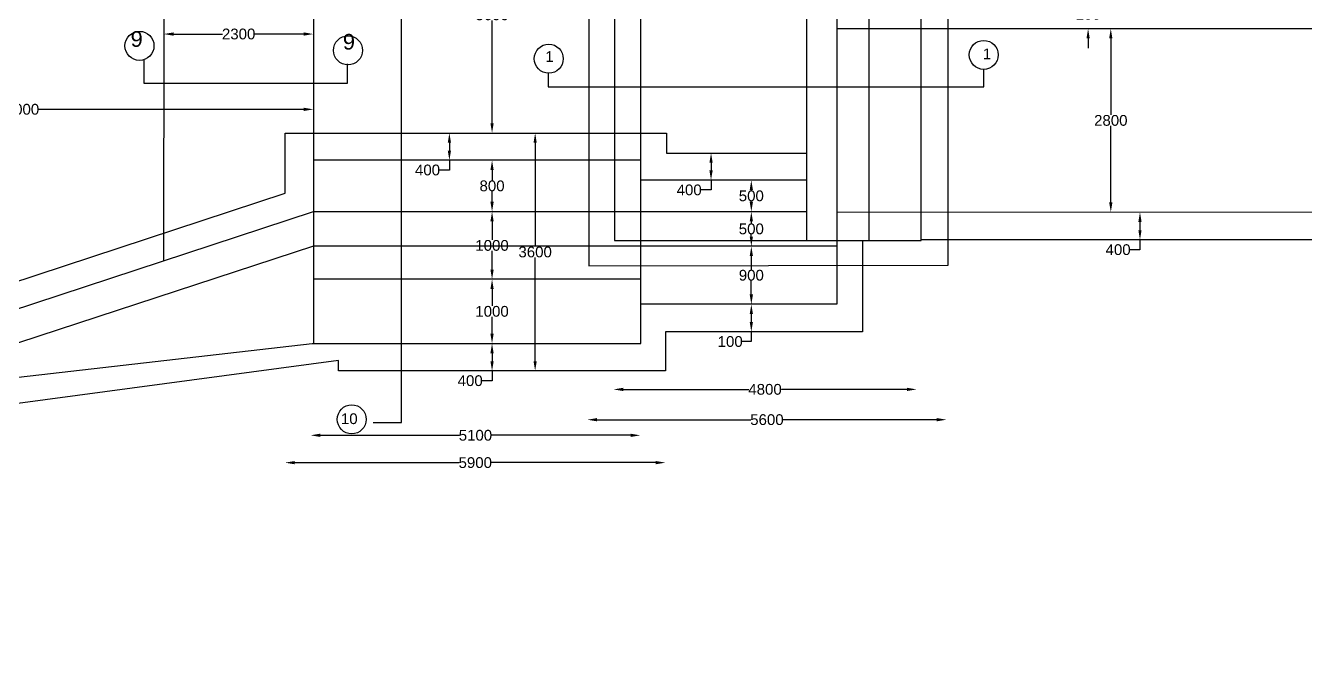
# Model space of a CAD drawing. Header units: inches. Extents: x 3910 to 36465, y 2 to 22749.
# Drawn here: x 9178 to 15726, y 6481 to 9672 of the extents above; entities that cross this region are included whole.
import ezdxf

# ---------------------------------------------------------------- set-up
doc = ezdxf.new("R2010")
doc.units = ezdxf.units.IN
doc.header["$MEASUREMENT"] = 0
doc.layers.add('DIMENSIONS', color=7, linetype='Continuous')
doc.styles.get("Standard").update_dxf_attribs({"font": 'arial.ttf', "height": 55})
doc.dimstyles.get("Standard").update_dxf_attribs({"dimtxt": 55, "dimasz": 50, "dimexe": 0.18, "dimexo": 0.0625, "dimgap": 0.09, "dimtad": 0, "dimtih": 1, "dimtoh": 1, "dimdec": 4, "dimzin": 0, "dimdsep": 46, "dimtxsty": 'Standard', "dimcen": 0.09, "dimse1": 1, "dimse2": 1, "dimadec": 0, "dimazin": 0, "dimtfac": 1, "dimtdec": 4, "dimtofl": 0, "dimtmove": 0, "dimatfit": 3, "dimfxl": 1, "dimtolj": 1, "dimtzin": 0, "dimarcsym": 0})

# ---------------------------------------------------------------- blocks, each defined once
blk = doc.blocks.new('*D65')
at = {"layer": 'Defpoints', "color": 0, "transparency": 16777216}
for p in [(7672.9, 9243.4), (10650.6, 9243.4), (10650.6, 9243.4)]:
    blk.add_point(p, dxfattribs=at)
at = {"layer": 'DIMENSIONS', "color": 0, "lineweight": -2, "transparency": 16777216}
for p, q in [((7722.9, 9243.4), (9079.7, 9243.4)), ((10600.6, 9243.4), (9243.9, 9243.4))]:
    blk.add_line(p, q, dxfattribs=at)
at = {"layer": 'DIMENSIONS', "color": 0, "transparency": 16777216}
for points in [[(7722.9, 9251.8), (7722.9, 9235.1), (7672.9, 9243.4)], [(10600.6, 9251.8), (10600.6, 9235.1), (10650.6, 9243.4)]]:
    blk.add_solid(points, dxfattribs=at)
at = {"layer": 'DIMENSIONS', "color": 0, "transparency": 16777216, "insert": (9161.8, 9243.4), "char_height": 55, "attachment_point": 5}
blk.add_mtext('\\A1;9000', dxfattribs=at)
blk = doc.blocks.new('*D67')
at = {"color": 0, "lineweight": -2, "transparency": 16777216}
for p, q in [((9934.7, 9628.6), (10185.1, 9628.6)), ((10600.6, 9628.6), (10350.3, 9628.6))]:
    blk.add_line(p, q, dxfattribs=at)
at = {"color": 0, "transparency": 16777216}
for points in [[(9934.7, 9637), (9934.7, 9620.3), (9884.7, 9628.6)], [(10600.6, 9637), (10600.6, 9620.3), (10650.6, 9628.6)]]:
    blk.add_solid(points, dxfattribs=at)
at = {"layer": 'Defpoints', "color": 0, "transparency": 16777216}
for p in [(9884.7, 9628.6), (10650.6, 9628.6), (10650.6, 9628.6)]:
    blk.add_point(p, dxfattribs=at)
at = {"color": 0, "transparency": 16777216, "insert": (10267.7, 9628.6), "char_height": 55, "attachment_point": 5}
blk.add_mtext('\\A1;2300', dxfattribs=at)
blk = doc.blocks.new('*D74')
at = {"layer": 'Defpoints', "color": 0, "transparency": 16777216}
for p in [(14722.1, 9793.7), (14613.8, 9656.1), (14722.1, 9656.1)]:
    blk.add_point(p, dxfattribs=at)
at = {"layer": 'DIMENSIONS', "color": 0, "lineweight": -2, "transparency": 16777216}
for p, q in [((14613.8, 9843.7), (14613.8, 9893.7)), ((14613.8, 9606.1), (14613.8, 9556.1))]:
    blk.add_line(p, q, dxfattribs=at)
at = {"layer": 'DIMENSIONS', "color": 0, "transparency": 16777216}
for points in [[(14605.5, 9843.7), (14622.2, 9843.7), (14613.8, 9793.7)], [(14605.5, 9606.1), (14622.2, 9606.1), (14613.8, 9656.1)]]:
    blk.add_solid(points, dxfattribs=at)
at = {"layer": 'DIMENSIONS', "color": 0, "transparency": 16777216, "insert": (14613.8, 9729.6), "char_height": 55, "attachment_point": 5}
blk.add_mtext('\\A1;100', dxfattribs=at)
blk = doc.blocks.new('*D75')
at = {"layer": 'Defpoints', "color": 0, "transparency": 16777216}
for p in [(14722.1, 9656.1), (14722.3, 8717), (14729.9, 8717)]:
    blk.add_point(p, dxfattribs=at)
at = {"layer": 'DIMENSIONS', "color": 0, "lineweight": -2, "transparency": 16777216}
for p, q in [((14729.9, 9606.1), (14729.9, 9214.7)), ((14729.9, 8767), (14729.9, 9158.4))]:
    blk.add_line(p, q, dxfattribs=at)
at = {"layer": 'DIMENSIONS', "color": 0, "transparency": 16777216}
for points in [[(14721.5, 9606.1), (14738.2, 9606.1), (14729.9, 9656.1)], [(14721.5, 8767), (14738.2, 8767), (14729.9, 8717)]]:
    blk.add_solid(points, dxfattribs=at)
at = {"layer": 'DIMENSIONS', "color": 0, "transparency": 16777216, "insert": (14729.9, 9186.6), "char_height": 55, "attachment_point": 5}
blk.add_mtext('\\A1;2800', dxfattribs=at)
blk = doc.blocks.new('*D76')
at = {"layer": 'Defpoints', "color": 0, "transparency": 16777216}
for p in [(14722.3, 8717), (14722.3, 8575.4), (14879.1, 8575.4)]:
    blk.add_point(p, dxfattribs=at)
at = {"layer": 'DIMENSIONS', "color": 0, "lineweight": -2, "transparency": 16777216}
for p, q in [((14879.1, 8667), (14879.1, 8625.4)), ((14879.1, 8525.4), (14829.1, 8525.4)), ((14879.1, 8575.4), (14879.1, 8525.4))]:
    blk.add_line(p, q, dxfattribs=at)
at = {"layer": 'DIMENSIONS', "color": 0, "transparency": 16777216}
for points in [[(14870.8, 8667), (14887.4, 8667), (14879.1, 8717)], [(14870.8, 8625.4), (14887.4, 8625.4), (14879.1, 8575.4)]]:
    blk.add_solid(points, dxfattribs=at)
at = {"layer": 'DIMENSIONS', "color": 0, "transparency": 16777216, "insert": (14767.2, 8525.4), "char_height": 55, "attachment_point": 5}
blk.add_mtext('\\A1;400', dxfattribs=at)
blk = doc.blocks.new('*D141')
at = {"layer": 'Defpoints', "color": 0, "transparency": 16777216}
for p in [(10635.5, 7575.9), (12322.9, 7575.9), (12322.9, 7575.9)]:
    blk.add_point(p, dxfattribs=at)
at = {"layer": 'DIMENSIONS', "color": 0, "lineweight": -2, "transparency": 16777216}
for p, q in [((10685.5, 7575.9), (11397.1, 7575.9)), ((12272.9, 7575.9), (11561.3, 7575.9))]:
    blk.add_line(p, q, dxfattribs=at)
at = {"layer": 'DIMENSIONS', "color": 0, "transparency": 16777216}
for points in [[(10685.5, 7584.3), (10685.5, 7567.6), (10635.5, 7575.9)], [(12272.9, 7584.3), (12272.9, 7567.6), (12322.9, 7575.9)]]:
    blk.add_solid(points, dxfattribs=at)
at = {"layer": 'DIMENSIONS', "color": 0, "transparency": 16777216, "insert": (11479.2, 7575.9), "char_height": 55, "attachment_point": 5}
blk.add_mtext('\\A1;5100', dxfattribs=at)
blk = doc.blocks.new('*D142')
at = {"layer": 'Defpoints', "color": 0, "transparency": 16777216}
for p in [(10505, 7438.6), (12451.7, 7436.1), (12451.7, 7436.1)]:
    blk.add_point(p, dxfattribs=at)
at = {"layer": 'DIMENSIONS', "color": 0, "lineweight": -2, "transparency": 16777216}
for p, q in [((10555, 7436.1), (11396.2, 7436.1)), ((12401.7, 7436.1), (11560.5, 7436.1))]:
    blk.add_line(p, q, dxfattribs=at)
at = {"layer": 'DIMENSIONS', "color": 0, "transparency": 16777216}
for points in [[(10555, 7444.5), (10555, 7427.8), (10505, 7436.1)], [(12401.7, 7444.5), (12401.7, 7427.8), (12451.7, 7436.1)]]:
    blk.add_solid(points, dxfattribs=at)
at = {"layer": 'DIMENSIONS', "color": 0, "transparency": 16777216, "insert": (11478.3, 7436.1), "char_height": 55, "attachment_point": 5}
blk.add_mtext('\\A1;5900', dxfattribs=at)
blk = doc.blocks.new('*D143')
at = {"layer": 'Defpoints', "color": 0, "transparency": 16777216}
for p in [(12185.2, 7817.5), (13736.8, 7810.9), (13736.8, 7810.8)]:
    blk.add_point(p, dxfattribs=at)
at = {"layer": 'DIMENSIONS', "color": 0, "lineweight": -2, "transparency": 16777216}
for p, q in [((12235.2, 7810.8), (12877.8, 7810.8)), ((13686.8, 7810.8), (13044.3, 7810.8))]:
    blk.add_line(p, q, dxfattribs=at)
at = {"layer": 'DIMENSIONS', "color": 0, "transparency": 16777216}
for points in [[(12235.2, 7819.1), (12235.2, 7802.5), (12185.2, 7810.8)], [(13686.8, 7819.1), (13686.8, 7802.5), (13736.8, 7810.8)]]:
    blk.add_solid(points, dxfattribs=at)
at = {"layer": 'DIMENSIONS', "color": 0, "transparency": 16777216, "insert": (12961, 7810.8), "char_height": 55, "attachment_point": 5}
blk.add_mtext('\\A1;4800', dxfattribs=at)
blk = doc.blocks.new('*D144')
at = {"layer": 'Defpoints', "color": 0, "transparency": 16777216}
for p in [(13889.5, 7663.2), (12051.5, 7655.8), (12051.5, 7655.8)]:
    blk.add_point(p, dxfattribs=at)
at = {"layer": 'DIMENSIONS', "color": 0, "lineweight": -2, "transparency": 16777216}
for p, q in [((12101.5, 7655.8), (12888.4, 7655.8)), ((13839.5, 7655.8), (13052.6, 7655.8))]:
    blk.add_line(p, q, dxfattribs=at)
at = {"layer": 'DIMENSIONS', "color": 0, "transparency": 16777216}
for points in [[(12101.5, 7664.2), (12101.5, 7647.5), (12051.5, 7655.8)], [(13839.5, 7664.2), (13839.5, 7647.5), (13889.5, 7655.8)]]:
    blk.add_solid(points, dxfattribs=at)
at = {"layer": 'DIMENSIONS', "color": 0, "transparency": 16777216, "insert": (12970.5, 7655.8), "char_height": 55, "attachment_point": 5}
blk.add_mtext('\\A1;5600', dxfattribs=at)
blk = doc.blocks.new('*D150')
at = {"layer": 'Defpoints', "color": 0, "transparency": 16777216}
for p in [(11564.2, 10331.3), (11564.2, 9122.3), (11564.2, 9122.3)]:
    blk.add_point(p, dxfattribs=at)
at = {"layer": 'DIMENSIONS', "color": 0, "lineweight": -2, "transparency": 16777216}
for p, q in [((11564.2, 10281.3), (11564.2, 9755)), ((11564.2, 9172.3), (11564.2, 9698.6))]:
    blk.add_line(p, q, dxfattribs=at)
at = {"layer": 'DIMENSIONS', "color": 0, "transparency": 16777216}
for points in [[(11555.8, 10281.3), (11572.5, 10281.3), (11564.2, 10331.3)], [(11555.8, 9172.3), (11572.5, 9172.3), (11564.2, 9122.3)]]:
    blk.add_solid(points, dxfattribs=at)
at = {"layer": 'DIMENSIONS', "color": 0, "transparency": 16777216, "insert": (11564.2, 9726.8), "char_height": 55, "attachment_point": 5}
blk.add_mtext('\\A1;3600', dxfattribs=at)
blk = doc.blocks.new('*D151')
at = {"layer": 'Defpoints', "color": 0, "transparency": 16777216}
for p in [(11564.2, 9122.3), (11345.9, 8982.9), (11564.2, 8982.9)]:
    blk.add_point(p, dxfattribs=at)
at = {"layer": 'DIMENSIONS', "color": 0, "lineweight": -2, "transparency": 16777216}
for p, q in [((11345.9, 9072.3), (11345.9, 9032.9)), ((11345.9, 8982.9), (11345.9, 8932.9)), ((11345.9, 8932.9), (11295.9, 8932.9))]:
    blk.add_line(p, q, dxfattribs=at)
at = {"layer": 'DIMENSIONS', "color": 0, "transparency": 16777216}
for points in [[(11337.6, 9072.3), (11354.3, 9072.3), (11345.9, 9122.3)], [(11337.6, 9032.9), (11354.3, 9032.9), (11345.9, 8982.9)]]:
    blk.add_solid(points, dxfattribs=at)
at = {"layer": 'DIMENSIONS', "color": 0, "transparency": 16777216, "insert": (11234.1, 8932.9), "char_height": 55, "attachment_point": 5}
blk.add_mtext('\\A1;400', dxfattribs=at)
blk = doc.blocks.new('*D152')
at = {"layer": 'Defpoints', "color": 0, "transparency": 16777216}
for p in [(11564.2, 8982.9), (11564.2, 8720.4), (11564.2, 8720.4)]:
    blk.add_point(p, dxfattribs=at)
at = {"layer": 'DIMENSIONS', "color": 0, "lineweight": -2, "transparency": 16777216}
for p, q in [((11564.2, 8932.9), (11564.2, 8879.8)), ((11564.2, 8770.4), (11564.2, 8823.5))]:
    blk.add_line(p, q, dxfattribs=at)
at = {"layer": 'DIMENSIONS', "color": 0, "transparency": 16777216}
for points in [[(11555.8, 8932.9), (11572.5, 8932.9), (11564.2, 8982.9)], [(11555.8, 8770.4), (11572.5, 8770.4), (11564.2, 8720.4)]]:
    blk.add_solid(points, dxfattribs=at)
at = {"layer": 'DIMENSIONS', "color": 0, "transparency": 16777216, "insert": (11564.2, 8851.7), "char_height": 55, "attachment_point": 5}
blk.add_mtext('\\A1;800', dxfattribs=at)
blk = doc.blocks.new('*D153')
at = {"layer": 'Defpoints', "color": 0, "transparency": 16777216}
for p in [(11564.2, 8720.4), (11564.2, 8374), (11564.2, 8374)]:
    blk.add_point(p, dxfattribs=at)
at = {"layer": 'DIMENSIONS', "color": 0, "lineweight": -2, "transparency": 16777216}
for p, q in [((11564.2, 8670.4), (11564.2, 8575.4)), ((11564.2, 8424), (11564.2, 8519))]:
    blk.add_line(p, q, dxfattribs=at)
at = {"layer": 'DIMENSIONS', "color": 0, "transparency": 16777216}
for points in [[(11555.8, 8670.4), (11572.5, 8670.4), (11564.2, 8720.4)], [(11555.8, 8424), (11572.5, 8424), (11564.2, 8374)]]:
    blk.add_solid(points, dxfattribs=at)
at = {"layer": 'DIMENSIONS', "color": 0, "transparency": 16777216, "insert": (11564.2, 8547.2), "char_height": 55, "attachment_point": 5}
blk.add_mtext('\\A1;1000', dxfattribs=at)
blk = doc.blocks.new('*D154')
at = {"layer": 'Defpoints', "color": 0, "transparency": 16777216}
for p in [(11564.2, 8374), (11564.2, 8045.6), (11564.2, 8045.6)]:
    blk.add_point(p, dxfattribs=at)
at = {"layer": 'DIMENSIONS', "color": 0, "lineweight": -2, "transparency": 16777216}
for p, q in [((11564.2, 8324), (11564.2, 8238)), ((11564.2, 8095.6), (11564.2, 8181.6))]:
    blk.add_line(p, q, dxfattribs=at)
at = {"layer": 'DIMENSIONS', "color": 0, "transparency": 16777216}
for points in [[(11555.8, 8324), (11572.5, 8324), (11564.2, 8374)], [(11555.8, 8095.6), (11572.5, 8095.6), (11564.2, 8045.6)]]:
    blk.add_solid(points, dxfattribs=at)
at = {"layer": 'DIMENSIONS', "color": 0, "transparency": 16777216, "insert": (11564.2, 8209.8), "char_height": 55, "attachment_point": 5}
blk.add_mtext('\\A1;1000', dxfattribs=at)
blk = doc.blocks.new('*D155')
at = {"layer": 'Defpoints', "color": 0, "transparency": 16777216}
for p in [(11564.2, 8045.6), (11564.2, 7905.2), (11564.2, 7905.2)]:
    blk.add_point(p, dxfattribs=at)
at = {"layer": 'DIMENSIONS', "color": 0, "lineweight": -2, "transparency": 16777216}
for p, q in [((11564.2, 7995.6), (11564.2, 7955.2)), ((11564.2, 7905.2), (11564.2, 7855.2)), ((11564.2, 7855.2), (11514.2, 7855.2))]:
    blk.add_line(p, q, dxfattribs=at)
at = {"layer": 'DIMENSIONS', "color": 0, "transparency": 16777216}
for points in [[(11555.8, 7995.6), (11572.5, 7995.6), (11564.2, 8045.6)], [(11555.8, 7955.2), (11572.5, 7955.2), (11564.2, 7905.2)]]:
    blk.add_solid(points, dxfattribs=at)
at = {"layer": 'DIMENSIONS', "color": 0, "transparency": 16777216, "insert": (11452.3, 7855.2), "char_height": 55, "attachment_point": 5}
blk.add_mtext('\\A1;400', dxfattribs=at)
blk = doc.blocks.new('*D156')
at = {"layer": 'Defpoints', "color": 0, "transparency": 16777216}
for p in [(11844.4, 9122.3), (11784.7, 7905.2), (11844.4, 7905.2)]:
    blk.add_point(p, dxfattribs=at)
at = {"layer": 'DIMENSIONS', "color": 0, "lineweight": -2, "transparency": 16777216}
for p, q in [((11784.7, 9072.3), (11784.7, 8541.9)), ((11784.7, 7955.2), (11784.7, 8485.5))]:
    blk.add_line(p, q, dxfattribs=at)
at = {"layer": 'DIMENSIONS', "color": 0, "transparency": 16777216}
for points in [[(11776.3, 9072.3), (11793, 9072.3), (11784.7, 9122.3)], [(11776.3, 7955.2), (11793, 7955.2), (11784.7, 7905.2)]]:
    blk.add_solid(points, dxfattribs=at)
at = {"layer": 'DIMENSIONS', "color": 0, "transparency": 16777216, "insert": (11784.7, 8513.7), "char_height": 55, "attachment_point": 5}
blk.add_mtext('\\A1;3600', dxfattribs=at)
blk = doc.blocks.new('*D157')
at = {"layer": 'Defpoints', "color": 0, "transparency": 16777216}
for p in [(12983.3, 9019.9), (12684.6, 8881), (12983.3, 8881)]:
    blk.add_point(p, dxfattribs=at)
at = {"layer": 'DIMENSIONS', "color": 0, "lineweight": -2, "transparency": 16777216}
for p, q in [((12684.6, 8969.9), (12684.6, 8931)), ((12684.6, 8881), (12684.6, 8831)), ((12684.6, 8831), (12634.6, 8831))]:
    blk.add_line(p, q, dxfattribs=at)
at = {"layer": 'DIMENSIONS', "color": 0, "transparency": 16777216}
for points in [[(12676.3, 8969.9), (12693, 8969.9), (12684.6, 9019.9)], [(12676.3, 8931), (12693, 8931), (12684.6, 8881)]]:
    blk.add_solid(points, dxfattribs=at)
at = {"layer": 'DIMENSIONS', "color": 0, "transparency": 16777216, "insert": (12572.8, 8831), "char_height": 55, "attachment_point": 5}
blk.add_mtext('\\A1;400', dxfattribs=at)
blk = doc.blocks.new('*D158')
at = {"layer": 'Defpoints', "color": 0, "transparency": 16777216}
for p in [(12890.7, 8881), (12890.7, 8720.4), (12890.7, 8720.4)]:
    blk.add_point(p, dxfattribs=at)
at = {"layer": 'DIMENSIONS', "color": 0, "lineweight": -2, "transparency": 16777216}
for p, q in [((12890.7, 8831), (12890.7, 8828.9)), ((12890.7, 8770.4), (12890.7, 8772.5))]:
    blk.add_line(p, q, dxfattribs=at)
at = {"layer": 'DIMENSIONS', "color": 0, "transparency": 16777216}
for points in [[(12882.4, 8831), (12899.1, 8831), (12890.7, 8881)], [(12882.4, 8770.4), (12899.1, 8770.4), (12890.7, 8720.4)]]:
    blk.add_solid(points, dxfattribs=at)
at = {"layer": 'DIMENSIONS', "color": 0, "transparency": 16777216, "insert": (12890.7, 8800.7), "char_height": 55, "attachment_point": 5}
blk.add_mtext('\\A1;500', dxfattribs=at)
blk = doc.blocks.new('*D159')
at = {"layer": 'Defpoints', "color": 0, "transparency": 16777216}
for p in [(12890.7, 8720.4), (12890.7, 8543), (12890.7, 8543)]:
    blk.add_point(p, dxfattribs=at)
at = {"layer": 'DIMENSIONS', "color": 0, "lineweight": -2, "transparency": 16777216}
for p, q in [((12890.7, 8670.4), (12890.7, 8659.9)), ((12890.7, 8593), (12890.7, 8603.5))]:
    blk.add_line(p, q, dxfattribs=at)
at = {"layer": 'DIMENSIONS', "color": 0, "transparency": 16777216}
for points in [[(12882.4, 8670.4), (12899.1, 8670.4), (12890.7, 8720.4)], [(12882.4, 8593), (12899.1, 8593), (12890.7, 8543)]]:
    blk.add_solid(points, dxfattribs=at)
at = {"layer": 'DIMENSIONS', "color": 0, "transparency": 16777216, "insert": (12890.7, 8631.7), "char_height": 55, "attachment_point": 5}
blk.add_mtext('\\A1;500', dxfattribs=at)
blk = doc.blocks.new('*D160')
at = {"layer": 'Defpoints', "color": 0, "transparency": 16777216}
for p in [(12890.7, 8543), (12890.7, 8246.5), (12890.7, 8246.5)]:
    blk.add_point(p, dxfattribs=at)
at = {"layer": 'DIMENSIONS', "color": 0, "lineweight": -2, "transparency": 16777216}
for p, q in [((12890.7, 8493), (12890.7, 8422.9)), ((12890.7, 8296.5), (12890.7, 8366.6))]:
    blk.add_line(p, q, dxfattribs=at)
at = {"layer": 'DIMENSIONS', "color": 0, "transparency": 16777216}
for points in [[(12882.4, 8493), (12899.1, 8493), (12890.7, 8543)], [(12882.4, 8296.5), (12899.1, 8296.5), (12890.7, 8246.5)]]:
    blk.add_solid(points, dxfattribs=at)
at = {"layer": 'DIMENSIONS', "color": 0, "transparency": 16777216, "insert": (12890.7, 8394.7), "char_height": 55, "attachment_point": 5}
blk.add_mtext('\\A1;900', dxfattribs=at)
blk = doc.blocks.new('*D161')
at = {"layer": 'Defpoints', "color": 0, "transparency": 16777216}
for p in [(12890.7, 8246.5), (12890.7, 8105.6), (12890.7, 8105.6)]:
    blk.add_point(p, dxfattribs=at)
at = {"layer": 'DIMENSIONS', "color": 0, "lineweight": -2, "transparency": 16777216}
for p, q in [((12890.7, 8196.5), (12890.7, 8155.6)), ((12890.7, 8055.6), (12840.7, 8055.6)), ((12890.7, 8105.6), (12890.7, 8055.6))]:
    blk.add_line(p, q, dxfattribs=at)
at = {"layer": 'DIMENSIONS', "color": 0, "transparency": 16777216}
for points in [[(12882.4, 8196.5), (12899.1, 8196.5), (12890.7, 8246.5)], [(12882.4, 8155.6), (12899.1, 8155.6), (12890.7, 8105.6)]]:
    blk.add_solid(points, dxfattribs=at)
at = {"layer": 'DIMENSIONS', "color": 0, "transparency": 16777216, "insert": (12782.6, 8055.6), "char_height": 55, "attachment_point": 5}
blk.add_mtext('\\A1;100', dxfattribs=at)

msp = doc.modelspace()

# ---------------------------------------------------------------- linework, layer by layer
at = {"color": 0}
for points in [[(7667.31524, 6603.59179), (7998.37075, 6603.59179), (7998.37075, 7498.61811), (9141.84896, 7873.46407), (10643.46043, 8045.61019), (12325.59045, 8045.61019), (12325.59045, 11394.81919), (10653.05423, 11394.81919), (9134.72426, 11571.45635), (8009.96931, 11929.45219), (8009.96931, 12803.02124), (7682.09644, 12803.02124), (7682.09644, 12602.74038)], [(10955.40083, 7641.29282), (11100.44806, 7641.29282), (11100.44806, 11818.81682), (10969.44714, 11818.81682)], [(7546.12863, 11586.90236), (10509.33585, 10641.42696), (10509.33585, 10331.27255), (12452.8632, 10331.27255), (12452.8632, 10436.87041), (13173.03497, 10436.87041), (13173.03497, 10870.7336), (12190.58038, 10870.7336), (12190.58038, 10331.27255), (12190.58038, 8572.96607), (13759.74998, 8572.96607), (13759.74998, 10866.51667), (13173.03497, 10870.7336)], [(12325.59045, 11187.01092), (13327.79178, 11187.01092), (13327.79178, 8246.4734), (12325.59045, 8246.4734)], [(9886.75364, 10981.96699), (9883.02594, 8468.20692)], [(13896.96583, 8447.03397), (13896.96583, 10992.34845), (12059.64103, 10992.34845), (12059.64103, 8442.67087), (13896.96583, 8447.03397)], [(10650.60917, 10909.51267), (10650.60917, 8045.61019)], [(13491.74955, 10868.44288), (13491.74955, 8572.96607)], [(13759.74998, 10866.51667), (24348.77171, 10853.01473), (24348.77171, 8575.37734), (13759.74998, 8575.37734)], [(13173.03497, 10436.87041), (13173.03497, 8572.96607)], [(23186.21081, 9656.07807), (13327.79178, 9656.07807)], [(9783.17151, 9499.40634), (9783.17151, 9378.23436), (10824.72958, 9378.23436), (10824.72958, 9475.56922)], [(11850.76848, 9426.96825), (11850.76848, 9359.3432), (14079.72279, 9359.3432), (14079.72279, 9450.7217)], [(13458.76683, 8572.96607), (13458.76683, 8105.55266), (12452.20325, 8105.55266), (12452.20325, 7905.15253), (10777.87186, 7905.15253), (10777.87186, 7959.25934), (9137.59035, 7738.11263), (8131.55022, 7401.50924), (8131.55022, 6480.83131), (7535.97594, 6480.83131), (7535.97594, 7837.86488), (10505.57555, 8814.39985), (10505.57555, 9122.2955), (12457.01646, 9122.2955), (12457.01646, 9019.89936), (13173.03497, 9019.89936)], [(12325.59045, 8982.91338), (10650.60917, 8982.91338)], [(13173.03497, 8880.99442), (12325.59045, 8880.99442)], [(7667.31524, 6603.59179), (7667.31524, 7740.2498), (10650.60917, 8720.39132), (13173.03497, 8720.39132)], [(13327.79178, 8716.78383), (23183.96598, 8718.61214)], [(13327.79178, 8543.00049), (10650.60917, 8543.00049), (7832.99667, 7621.14614), (7832.843, 6603.59179)], [(12325.59045, 8374.01851), (10650.60917, 8374.01851)]]:
    msp.add_lwpolyline(points, dxfattribs=at)
for centre in [(9760.32476, 9568.35131), (10827.29693, 9545.25311)]:
    msp.add_circle(centre, 74.17881, dxfattribs=at)
at = {"layer": 'DIMENSIONS', "color": 0}
for centre in [(11854.29566, 9502.5798), (14079.68992, 9522.0592), (10846.17592, 7657.72391)]:
    msp.add_circle(centre, 74.17881, dxfattribs=at)

# ---------------------------------------------------------------- texts
at = {"color": 0}
for s, height, p in [('9', 80, (9714.91766, 9563.35264)), ('9', 80, (10800.85925, 9549.26131)), ('1', 55, (11836.94521, 9486.33014)), ('1', 55, (14074.65435, 9499.66509)), ('10', 55, (10791.13035, 7633.4581))]:
    msp.add_text(s, height=height, dxfattribs=at).set_placement(p)

# ---------------------------------------------------------------- dimensions: what is measured, and where the dimension line sits
dim = msp.add_linear_dim(base=(10650.60917, 9628.61846), p1=(9884.74674, 9628.61846), p2=(10650.60917, 9628.61846), text='2300', dimstyle='Standard', dxfattribs=at)
dim.commit()
dim.dimension.update_dxf_attribs({"geometry": '*D67', "text_midpoint": (10267.67795, 9628.61846)})
at = {"layer": 'DIMENSIONS', "color": 0}
for base, p1, p2, text, picture, middle in [((11564.17789, 9122.2955), (11564.17789, 10331.27255), (11564.17789, 9122.2955), '3600', '*D150', (11564.17789, 9726.78402)), ((14729.87941, 8717.04251), (14722.11312, 9656.07807), (14722.28731, 8717.04251), '2800', '*D75', (14729.87941, 9186.56029)), ((11345.94987, 8982.91338), (11564.17789, 9122.2955), (11564.17789, 8982.91338), '400', '*D151', (11234.08804, 8932.91338)), ((11784.67809, 7905.15253), (11844.41807, 9122.2955), (11844.41807, 7905.15253), '3600', '*D156', (11784.67809, 8513.72401)), ((11564.17789, 8720.39132), (11564.17789, 8982.91338), (11564.17789, 8720.39132), '800', '*D152', (11564.17789, 8851.65235)), ((12684.62576, 8880.99442), (12983.32564, 9019.89936), (12983.32564, 8880.99442), '400', '*D157', (12572.76393, 8830.99442)), ((12890.72865, 8720.39132), (12890.72865, 8880.99442), (12890.72865, 8720.39132), '500', '*D158', (12890.72865, 8800.69287)), ((11564.17789, 8374.01851), (11564.17789, 8720.39132), (11564.17789, 8374.01851), '1000', '*D153', (11564.17789, 8547.20491)), ((12890.72865, 8543.00049), (12890.72865, 8720.39132), (12890.72865, 8543.00049), '500', '*D159', (12890.72865, 8631.69591)), ((12890.72865, 8246.4734), (12890.72865, 8543.00049), (12890.72865, 8246.4734), '900', '*D160', (12890.72865, 8394.73695)), ((11564.17789, 8045.61019), (11564.17789, 8374.01851), (11564.17789, 8045.61019), '1000', '*D154', (11564.17789, 8209.81435)), ((12890.72865, 8105.55266), (12890.72865, 8246.4734), (12890.72865, 8105.55266), '100', '*D161', (12782.56226, 8055.55266)), ((11564.17789, 7905.15253), (11564.17789, 8045.61019), (11564.17789, 7905.15253), '400', '*D155', (11452.31607, 7855.15253))]:
    dim = msp.add_linear_dim(base=base, p1=p1, p2=p2, angle=90, text=text, dimstyle='Standard', dxfattribs=at)
    dim.commit()
    dim.dimension.update_dxf_attribs({"geometry": picture, "text_midpoint": middle})
for base, p1, p2, text, picture, middle in [((14613.84525, 9656.07807), (14722.11312, 9793.7308), (14722.11312, 9656.07807), '100', '*D74', (14613.84525, 9729.58982)), ((14879.10545, 8575.37734), (14722.28731, 8717.04251), (14722.28731, 8575.37734), '400', '*D76', (14767.24362, 8525.37734))]:
    dim = msp.add_linear_dim(base=base, p1=p1, p2=p2, angle=90, text=text, dimstyle='Standard', dxfattribs=at)
    dim.commit()
    dim.dimension.update_dxf_attribs({"geometry": picture, "text_midpoint": middle, "dimtype": 160})
for base, p1, p2, text, picture, middle in [((10650.60917, 9243.4308), (7672.94622, 9243.4308), (10650.60917, 9243.4308), '9000', '*D65', (9161.77769, 9243.4308)), ((13736.83356, 7810.81555), (12185.2402, 7817.51042), (13736.83356, 7810.88999), '4800', '*D143', (12961.03688, 7810.81555)), ((12051.46139, 7655.83299), (13889.52841, 7663.23806), (12051.46139, 7655.83299), '5600', '*D144', (12970.4949, 7655.83299)), ((12322.86108, 7575.94806), (10635.50199, 7575.94806), (12322.86108, 7575.94806), '5100', '*D141', (11479.18154, 7575.94806)), ((12451.68145, 7436.12611), (10504.99414, 7438.6266), (12451.68145, 7436.12611), '5900', '*D142', (11478.33779, 7436.12611))]:
    dim = msp.add_linear_dim(base=base, p1=p1, p2=p2, text=text, dimstyle='Standard', dxfattribs=at)
    dim.commit()
    dim.dimension.update_dxf_attribs({"geometry": picture, "text_midpoint": middle})

doc.saveas('drawing.dxf')
